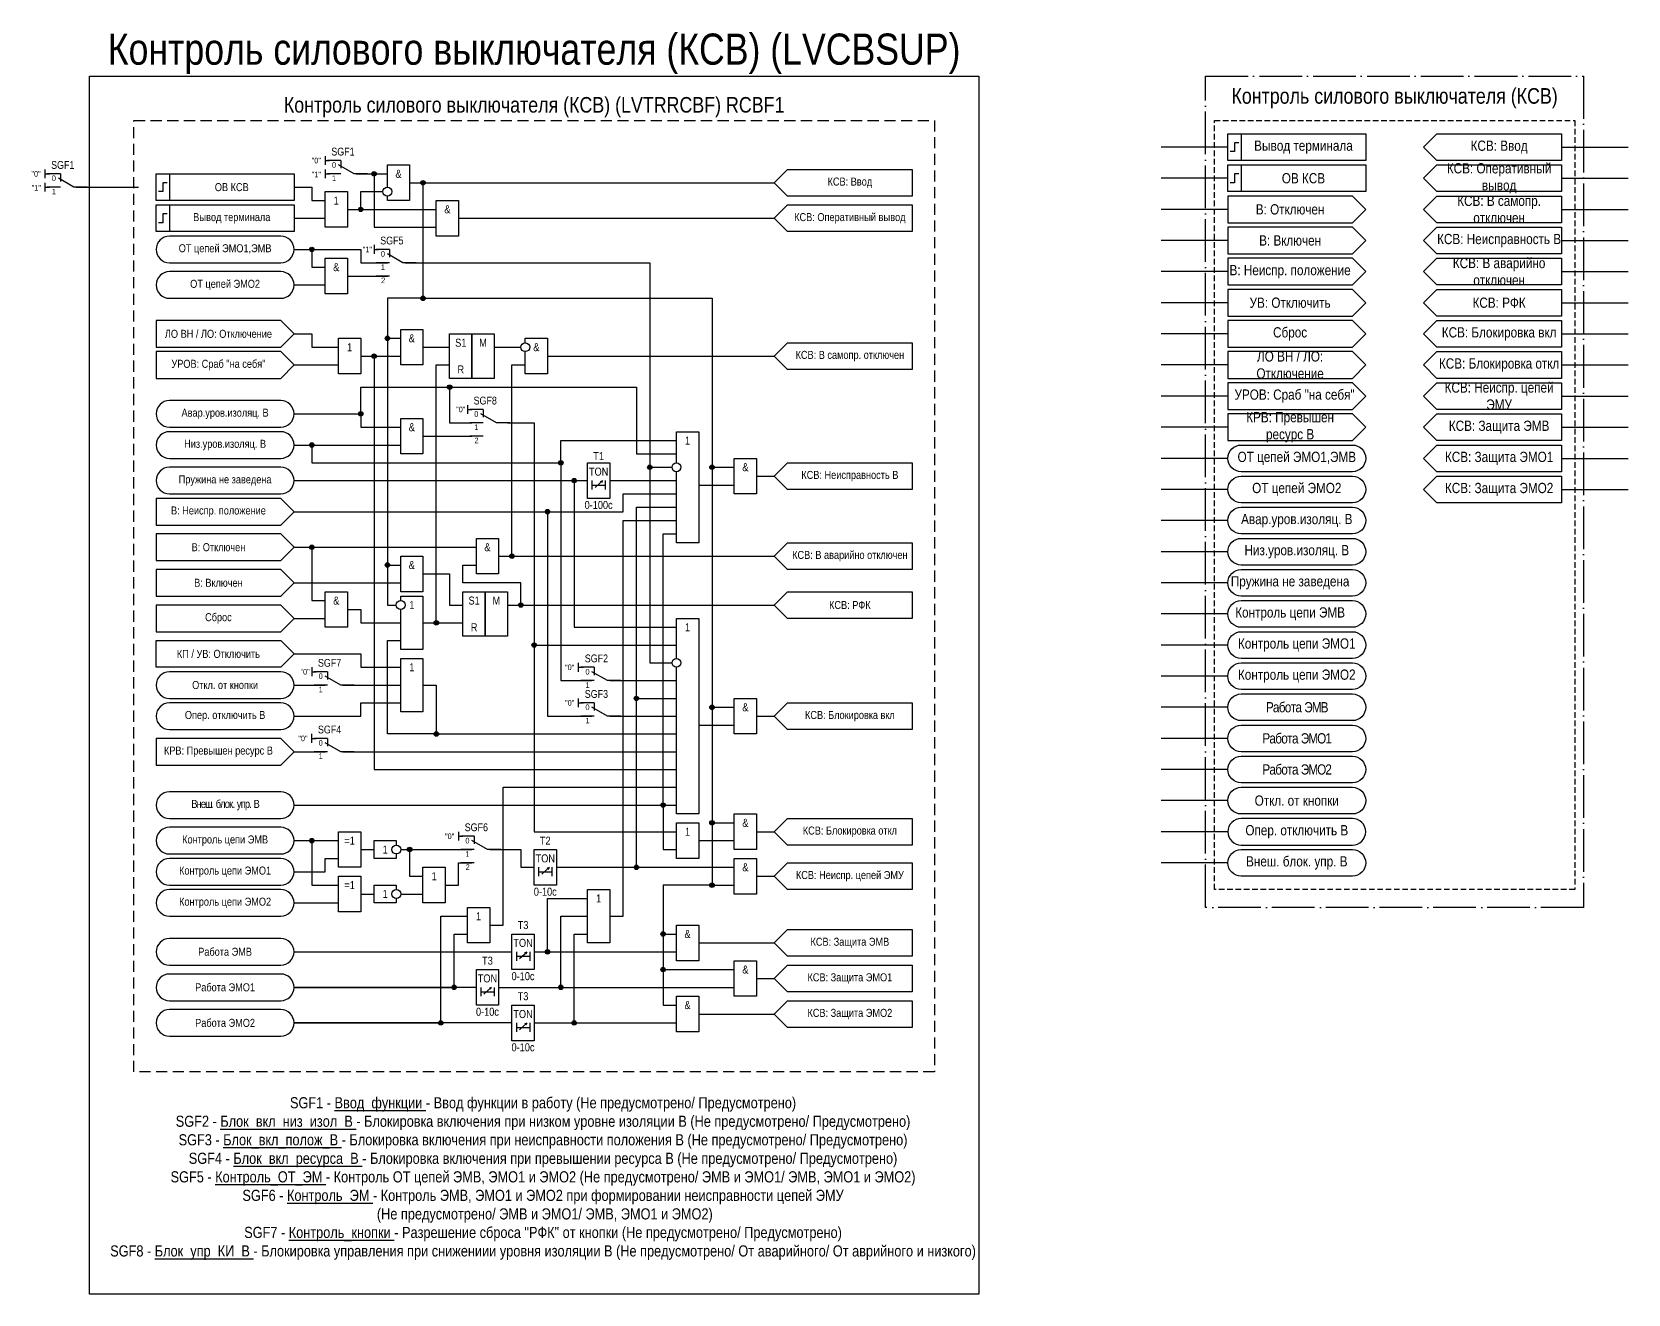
# Model space of a CAD drawing. Header units: millimetres. Extents: x -1334 to 346, y 0 to 284.
# Drawn here: x -12.9 to 346, y 0 to 283.9 of the extents above; entities that cross this region are included whole.
import ezdxf
from ezdxf.enums import TextEntityAlignment as Align

# ---------------------------------------------------------------- set-up
doc = ezdxf.new("R2010")
doc.units = ezdxf.units.MM
doc.linetypes.add('ACAD_ISO04W100', pattern=[30, 24, -3, 0, -3])
doc.linetypes.add('штриховая2', pattern=[0.375, 0.25, -0.125])
doc.layers.add('TEXT', color=7, linetype='Continuous', lineweight=25)
doc.layers.add('Основная', color=7, linetype='Continuous')
doc.styles.add('2.5_Gost_RD', font='ARIALN.TTF', dxfattribs={"height": 2.5})
doc.styles.add('3.5_Gost_RD', font='ARIALN.TTF', dxfattribs={"height": 3.5})
doc.styles.add('Вывод', font='ARIALN.TTF', dxfattribs={"height": 2.5})
doc.styles.add('Компонент', font='ARIALN.TTF', dxfattribs={"height": 3.5})

# ---------------------------------------------------------------- blocks, each defined once
blk = doc.blocks.new('Точка')
at = {"ltscale": 100}
h = blk.add_hatch(color=256, dxfattribs=at)
h.dxf.hatch_style = 1
edge = h.paths.add_edge_path()
edge.add_arc((0, 0), 0.5, 0, 360)
blk.add_circle((0, 0), 0.5, dxfattribs=at)
blk = doc.blocks.new('*U78')
at = {"layer": 'Основная', "color": 0}
blk.add_line((0, 0), (7, 4), dxfattribs=at)
at = {"layer": 'Основная', "ltscale": 0.35}
blk.add_line((6, 6), (6, 2.5), dxfattribs=at)
blk = doc.blocks.new('*U80')
at = {"layer": 'Основная', "color": 0}
for p, q in [((-3, 6), (-9, 6)), ((-3, 0), (-9, 0)), ((9, 0), (3, 0))]:
    blk.add_line(p, q, dxfattribs=at)
at = {"layer": 'Основная', "ltscale": 0.25, "xscale": -1}
blk.add_blockref('*U78', (3, 0), dxfattribs=at)
at = {"layer": 'Основная'}
for tag, height, style, p in [('В1', 2.5, 'Вывод', (-14, 6)), ('ОУ', 3.5, 'Компонент', (-2, 10)), ('В2', 2.5, 'Вывод', (-6, 4)), ('В3', 2.5, 'Вывод', (-6, -2))]:
    blk.add_attdef(tag, text='', height=height, dxfattribs=dict(at, style=style)).set_placement(p, align=Align.MIDDLE_CENTER)
blk = doc.blocks.new('*U89')
at = {"layer": 'Основная', "color": 0}
for p, q in [((-3, 6), (-9, 6)), ((-3, 0), (-9, 0)), ((9, 0), (3, 0))]:
    blk.add_line(p, q, dxfattribs=at)
at = {"layer": 'Основная', "ltscale": 0.25, "xscale": -1}
blk.add_blockref('*U78', (3, 0), dxfattribs=at)
at = {"layer": 'Основная'}
for tag, height, style, p in [('В1', 2.5, 'Вывод', (-13, 6)), ('ОУ', 3.5, 'Компонент', (-2, 10)), ('В2', 2.5, 'Вывод', (-6, 4)), ('В3', 2.5, 'Вывод', (-6, -2))]:
    blk.add_attdef(tag, text='', height=height, dxfattribs=dict(at, style=style)).set_placement(p, align=Align.MIDDLE_CENTER)

msp = doc.modelspace()

# ---------------------------------------------------------------- linework, layer by layer
at = {"ltscale": 100}
for p, q in [((303, 261), (331, 261)), ((53, 256), (53, 254)), ((53, 255), (54, 255)), ((256, 258), (241, 258)), ((331, 255), (303, 255)), ((331, 258), (346, 258)), ((53, 253), (53, 251)), ((53, 252), (54, 252)), ((303, 254), (331, 254)), ((256, 251), (241, 251)), ((331, 251), (346, 251)), ((303, 247), (331, 247)), ((256, 244), (241, 244)), ((331, 241), (303, 241)), ((331, 244), (346, 244)), ((256, 237), (241, 237)), ((303, 240), (331, 240)), ((331, 237), (346, 237)), ((64, 236), (64, 234)), ((64, 235), (65, 235)), ((331, 234), (303, 234)), ((256, 230), (241, 230)), ((331, 230), (346, 230)), ((67.5, 229), (64.5, 229)), ((331, 227), (303, 227)), ((256, 223), (241, 223)), ((331, 223), (346, 223)), ((331, 220), (303, 220)), ((256, 216), (241, 216)), ((331, 216), (346, 216)), ((331, 213), (303, 213)), ((256, 209), (241, 209)), ((331, 209), (346, 209)), ((331, 206), (303, 206)), ((256, 202), (241, 202)), ((331, 202), (346, 202)), ((85, 200), (85, 198)), ((85, 199), (86, 199)), ((331, 199), (303, 199)), ((256, 195), (241, 195)), ((331, 195), (346, 195)), ((75, 193), (86, 193)), ((88.5, 193), (85.5, 193)), ((331, 192), (303, 192)), ((256, 188), (241, 188)), ((331, 188), (346, 188)), ((331, 185), (303, 185)), ((113.7, 181.46), (115.37, 182.95)), ((115.37, 182.95), (114.85, 182.73)), ((115.37, 182.95), (115.11, 182.48)), ((117, 183), (117, 183)), ((256, 181), (241, 181)), ((331, 181), (346, 181)), ((331, 178), (303, 178)), ((256, 174), (241, 174)), ((256, 167), (241, 167)), ((256, 160), (241, 160)), ((256, 153), (241, 153)), ((256, 146), (241, 146)), ((50, 141), (50, 139)), ((50, 140), (51, 140)), ((110, 140), (110, 142)), ((110, 141), (111, 141)), ((256, 139), (241, 139)), ((110, 132), (110, 134)), ((110, 133), (111, 133)), ((256, 132), (241, 132)), ((50, 124), (50, 126)), ((50, 125), (51, 125)), ((256, 125), (241, 125)), ((256, 118), (241, 118)), ((256, 111), (241, 111)), ((83, 104), (83, 102)), ((83, 103), (84, 103)), ((256, 104), (241, 104)), ((86.5, 97), (83.5, 97)), ((256, 97), (241, 97)), ((105, 96), (105, 96)), ((123, 96), (123, 96)), ((96.7, 75.46), (98.37, 76.95)), ((98.37, 76.95), (97.85, 76.73)), ((98.37, 76.95), (98.11, 76.48)), ((100, 77), (100, 77)), ((103, 77), (103, 77)), ((82, 69), (82, 69)), ((88.7, 67.46), (90.37, 68.95)), ((90.37, 68.95), (89.85, 68.73)), ((90.37, 68.95), (90.11, 68.48)), ((92, 69), (92, 69)), ((106, 69), (106, 69)), ((79, 61), (79, 61)), ((96.7, 59.46), (98.37, 60.95)), ((98.37, 60.95), (97.85, 60.73)), ((98.37, 60.95), (98.11, 60.48)), ((100, 61), (100, 61)), ((109, 61), (109, 61))]:
    msp.add_line(p, q, dxfattribs=at)
at = {"color": 6, "ltscale": 100}
for p, q in [((-10, 253), (-10, 251)), ((-10, 252), (-9, 252)), ((-10, 250), (-10, 248)), ((-10, 249), (-9, 249))]:
    msp.add_line(p, q, dxfattribs=at)
at = {"color": 7, "ltscale": 100}
for p, q in [((101.7, 94.46), (103.37, 95.95)), ((103.37, 95.95), (102.85, 95.73)), ((103.37, 95.95), (103.11, 95.48))]:
    msp.add_line(p, q, dxfattribs=at)
at = {"color": 0, "ltscale": 100}
for p, q in [((87, 69), (46, 69)), ((95, 61), (46, 61))]:
    msp.add_line(p, q, dxfattribs=at)
at = {"color": 3, "ltscale": 100}
msp.add_lwpolyline([(0, 274), (200, 274), (200, 0), (0, 0)], close=True, dxfattribs=at)
at = {"color": 251, "linetype": 'ACAD_ISO04W100', "lineweight": 30, "ltscale": 0.4, "true_color": 0x58595b}
msp.add_lwpolyline([(251, 274), (336, 274), (336, 87), (251, 87)], close=True, dxfattribs=at)
at = {"linetype": 'штриховая2', "ltscale": 10}
msp.add_lwpolyline([(190, 50), (10, 50), (10, 264), (190, 264)], close=True, dxfattribs=at)
at = {"linetype": 'штриховая2', "ltscale": 5}
msp.add_lwpolyline([(253, 264), (334, 264), (334, 91), (253, 91)], close=True, dxfattribs=at)
at = {"ltscale": 100}
for points in [[(256, 261), (287, 261), (287, 255), (256, 255)], [(256, 261), (259, 261), (259, 255), (256, 255)], [(15, 252), (46, 252), (46, 246), (15, 246)], [(15, 252), (18, 252), (18, 246), (15, 246)], [(256, 254), (259, 254), (259, 248), (256, 248)], [(256, 254), (287, 254), (287, 248), (256, 248)], [(53, 248), (58, 248), (58, 240), (53, 240)], [(15, 245), (18, 245), (18, 239), (15, 239)], [(78, 246), (83, 246), (83, 238), (78, 238)], [(53, 233), (58, 233), (58, 225), (53, 225)], [(70, 217), (75, 217), (75, 209), (70, 209)], [(81, 216), (86, 216), (86, 206), (81, 206)], [(86, 216), (91, 216), (91, 206), (86, 206)], [(56, 215), (61, 215), (61, 207), (56, 207)], [(70, 197), (75, 197), (75, 189), (70, 189)], [(112, 187), (117, 187), (117, 179), (112, 179)], [(145, 188), (150, 188), (150, 180), (145, 180)], [(87, 170), (92, 170), (92, 162), (87, 162)], [(70, 166), (75, 166), (75, 158), (70, 158)], [(53, 158), (58, 158), (58, 150), (53, 150)], [(84, 158), (89, 158), (89, 148), (84, 148)], [(89, 158), (94, 158), (94, 148), (89, 148)], [(70, 143), (75, 143), (75, 131), (70, 131)], [(145, 134), (150, 134), (150, 126), (145, 126)], [(145, 108), (150, 108), (150, 100), (145, 100)], [(132, 106), (137, 106), (137, 98), (132, 98)], [(56, 104), (61, 104), (61, 96), (56, 96)], [(100, 100), (105, 100), (105, 92), (100, 92)], [(145, 98), (150, 98), (150, 90), (145, 90)], [(56, 94), (61, 94), (61, 86), (56, 86)], [(75, 96), (80, 96), (80, 88), (75, 88)], [(112, 91), (117, 91), (117, 79), (112, 79)], [(85, 87), (90, 87), (90, 79), (85, 79)], [(132, 83), (137, 83), (137, 75), (132, 75)], [(95, 81), (100, 81), (100, 73), (95, 73)], [(87, 73), (92, 73), (92, 65), (87, 65)], [(145, 75), (150, 75), (150, 67), (145, 67)], [(95, 65), (100, 65), (100, 57), (95, 57)], [(132, 67), (137, 67), (137, 59), (132, 59)]]:
    msp.add_lwpolyline(points, close=True, dxfattribs=at)
at = {"lineweight": 30, "ltscale": 100}
for points in [[(258.5, 259), (257.5, 259), (257.5, 257), (256.5, 257)], [(258.5, 252), (257.5, 252), (257.5, 250), (256.5, 250)], [(17.5, 250), (16.5, 250), (16.5, 248), (15.5, 248)], [(17.5, 243), (16.5, 243), (16.5, 241), (15.5, 241)]]:
    msp.add_lwpolyline(points, dxfattribs=at)
at = {"ltscale": 100}
for points in [[(300, 258), (303, 261), (331, 261), (331, 255), (303, 255), (300, 258)], [(60, 252), (67, 252)], [(60, 252), (64, 252), (64, 240), (78, 240)], [(67, 249), (67, 254), (72, 254), (72, 246), (67, 246), (67, 247)], [(300, 251), (303, 254), (331, 254), (331, 248), (303, 248), (300, 251)], [(46, 249), (50, 249), (50, 246), (53, 246)], [(58, 244), (61, 244), (61, 248), (66, 248)], [(72, 250), (75, 250), (75, 224), (67, 224), (67, 215), (70, 215)], [(72, 250), (75, 250), (75, 224), (67, 224), (67, 164), (70, 164)], [(72, 250), (75, 250), (75, 224), (67, 224), (67, 155), (69, 155)], [(72, 250), (154, 250)], [(72, 250), (75, 250), (75, 224), (140, 224), (140, 186), (145, 186)], [(72, 250), (75, 250), (75, 224), (140, 224), (140, 132), (145, 132)], [(72, 250), (75, 250), (75, 224), (140, 224), (140, 106), (145, 106)], [(72, 250), (75, 250), (75, 224), (140, 224), (140, 92), (145, 92)], [(72, 250), (75, 250), (75, 224), (140, 224), (140, 92), (129, 92), (129, 81), (132, 81)], [(72, 250), (75, 250), (75, 224), (140, 224), (140, 92), (129, 92), (129, 65), (132, 65)], [(72, 250), (75, 250), (75, 224), (140, 224), (140, 92), (129, 92), (129, 73), (145, 73)], [(300, 244), (303, 247), (331, 247), (331, 241), (303, 241), (300, 244)], [(58, 244), (78, 244)], [(83, 242), (154, 242)], [(300, 237), (303, 240), (331, 240), (331, 234), (303, 234), (300, 237)], [(71, 232), (126, 232), (126, 186), (131, 186)], [(71, 232), (126, 232), (126, 142), (131, 142)], [(300, 230), (303, 233), (331, 233), (331, 227), (303, 227), (300, 230)], [(58, 229), (67, 229)], [(300, 223), (303, 226), (331, 226), (331, 220), (303, 220), (300, 223)], [(300, 216), (303, 219), (331, 219), (331, 213), (303, 213), (300, 216)], [(75, 213), (81, 213)], [(91, 213), (97, 213)], [(98, 214), (98, 215), (103, 215), (103, 207), (98, 207), (98, 212)], [(300, 209), (303, 212), (331, 212), (331, 206), (303, 206), (300, 209)], [(61, 211), (70, 211)], [(61, 211), (64, 211), (64, 118), (132, 118)], [(75, 151), (78, 151), (78, 209), (81, 209)], [(92, 166), (95, 166), (95, 209), (98, 209)], [(103, 211), (154, 211)], [(300, 202), (303, 205), (331, 205), (331, 199), (303, 199), (300, 202)], [(81, 204), (81, 196), (86, 196)], [(300, 195), (303, 198), (331, 198), (331, 192), (303, 192), (300, 195)], [(94, 196), (100, 196), (100, 146), (132, 146)], [(94, 196), (100, 196), (100, 104), (132, 104)], [(132, 187), (132, 194), (137, 194), (137, 169), (132, 169), (132, 185)], [(58, 191), (70, 191)], [(300, 188), (303, 191), (331, 191), (331, 185), (303, 185), (300, 188)], [(150, 184), (154, 184)], [(300, 181), (303, 184), (331, 184), (331, 178), (303, 178), (300, 181)], [(113, 183), (113, 181)], [(113, 182), (116, 182)], [(116, 183), (116, 181)], [(117, 183), (132, 183)], [(137, 182), (145, 182)], [(105, 96), (123, 96), (123, 177), (132, 177)], [(117, 85), (120, 85), (120, 174), (132, 174)], [(92, 166), (154, 166)], [(75, 162), (81, 162), (81, 155), (84, 155)], [(94, 155), (97, 155), (97, 160), (84, 160), (84, 164), (87, 164)], [(70, 156), (70, 157), (75, 157), (75, 145), (70, 145), (70, 154)], [(94, 155), (154, 155)], [(58, 154), (61, 154), (61, 151), (70, 151)], [(75, 151), (84, 151)], [(132, 143), (132, 152), (137, 152), (137, 108), (132, 108), (132, 141)], [(75, 137), (78, 137), (78, 126), (67, 126), (67, 147), (70, 147)], [(57, 137), (70, 137)], [(75, 137), (78, 137), (78, 126), (132, 126)], [(117, 138), (132, 138)], [(105, 96), (123, 96), (123, 134), (132, 134)], [(117, 130), (132, 130)], [(150, 130), (154, 130)], [(137, 128), (145, 128)], [(57, 122), (132, 122)], [(90, 83), (93, 83), (93, 114), (132, 114)], [(69, 99), (69, 98), (64, 98), (64, 102), (69, 102), (69, 101)], [(137, 102), (145, 102)], [(150, 104), (154, 104)], [(61, 100), (64, 100)], [(70, 100), (86, 100)], [(70, 100), (72, 100), (72, 94), (75, 94)], [(80, 92), (83, 92), (83, 97), (86, 97)], [(90, 100), (97, 100), (97, 96), (100, 96)], [(101, 96), (101, 94)], [(101, 95), (104, 95)], [(104, 96), (104, 94)], [(105, 96), (145, 96)], [(150, 94), (154, 94)], [(61, 90), (64, 90)], [(69, 89), (69, 88), (64, 88), (64, 92), (69, 92), (69, 91)], [(70, 90), (75, 90)], [(100, 77), (103, 77), (103, 89), (112, 89)], [(92, 69), (106, 69), (106, 85), (112, 85)], [(100, 61), (109, 61), (109, 81), (112, 81)], [(137, 79), (154, 79)], [(96, 77), (96, 75)], [(96, 76), (99, 76)], [(99, 77), (99, 75)], [(100, 77), (132, 77)], [(88, 69), (88, 67)], [(91, 69), (91, 67)], [(92, 69), (145, 69)], [(150, 71), (154, 71)], [(88, 68), (91, 68)], [(137, 63), (154, 63)], [(96, 61), (96, 59)], [(96, 60), (99, 60)], [(99, 61), (99, 59)], [(100, 61), (132, 61)]]:
    msp.add_lwpolyline(points, dxfattribs=at)
at = {"color": 0, "ltscale": 100}
for points in [[(154, 250), (157, 253), (185, 253), (185, 247), (157, 247), (154, 250)], [(154, 242), (157, 245), (185, 245), (185, 239), (157, 239), (154, 242)], [(46, 242), (53, 242)], [(46, 235), (50, 235), (50, 231), (53, 231)], [(46, 235), (61, 235), (61, 232), (67, 232)], [(46, 227), (53, 227)], [(46, 216), (50, 216), (50, 213), (56, 213)], [(185, 208), (157, 208), (154, 211), (157, 214), (185, 214), (185, 208), (157, 208), (154, 211), (157, 214), (185, 214)], [(46, 209), (56, 209)], [(46, 198), (61, 198), (61, 204), (123, 204), (123, 189), (132, 189)], [(46, 198), (61, 198), (61, 195), (70, 195)], [(46, 191), (50, 191), (50, 187), (106, 187), (106, 192), (132, 192)], [(46, 191), (70, 191)], [(46, 191), (50, 191), (50, 187), (106, 187), (106, 138), (113, 138)], [(185, 181), (157, 181), (154, 184), (157, 187), (185, 187), (185, 181), (157, 181), (154, 184), (157, 187), (185, 187)], [(46, 183), (112, 183)], [(46, 183), (109, 183), (109, 150), (132, 150)], [(46, 176), (120, 176), (120, 180), (132, 180)], [(46, 176), (103, 176), (103, 130), (113, 130)], [(46, 110), (129, 110), (129, 171), (132, 171)], [(185, 163), (157, 163), (154, 166), (157, 169), (185, 169), (185, 163), (157, 163), (154, 166), (157, 169), (185, 169)], [(46, 168), (50, 168), (50, 156), (53, 156)], [(46, 168), (87, 168)], [(46, 160), (70, 160)], [(185, 152), (157, 152), (154, 155), (157, 158), (185, 158), (185, 152), (157, 152), (154, 155), (157, 158), (185, 158)], [(46, 152), (53, 152)], [(46, 144), (61, 144), (61, 141), (70, 141)], [(46, 137), (53, 137)], [(46, 130), (61, 130), (61, 133), (70, 133)], [(185, 127), (157, 127), (154, 130), (157, 133), (185, 133), (185, 127), (157, 127), (154, 130), (157, 133), (185, 133)], [(46, 122), (53, 122)], [(46, 110), (132, 110)], [(46, 110), (129, 110), (129, 100), (132, 100)], [(185, 101), (157, 101), (154, 104), (157, 107), (185, 107), (185, 101), (157, 101), (154, 104), (157, 107), (185, 107)], [(46, 102), (56, 102)], [(46, 102), (50, 102), (50, 92), (56, 92)], [(46, 95), (53, 95), (53, 98), (56, 98)], [(185, 91), (157, 91), (154, 94), (157, 97), (185, 97), (185, 91), (157, 91), (154, 94), (157, 97), (185, 97)], [(46, 88), (56, 88)], [(46, 61), (79, 61), (79, 85), (85, 85)], [(46, 69), (82, 69), (82, 81), (85, 81)], [(185, 76), (157, 76), (154, 79), (157, 82), (185, 82), (185, 76), (157, 76), (154, 79), (157, 82), (185, 82)], [(46, 77), (95, 77)], [(185, 68), (157, 68), (154, 71), (157, 74), (185, 74), (185, 68), (157, 68), (154, 71), (157, 74), (185, 74)], [(185, 60), (157, 60), (154, 63), (157, 66), (185, 66), (185, 60), (157, 60), (154, 63), (157, 66), (185, 66)]]:
    msp.add_lwpolyline(points, dxfattribs=at)
at = {"color": 6, "ltscale": 100}
msp.add_lwpolyline([(-3, 249), (11, 249)], dxfattribs=at)
at = {"color": 0, "ltscale": 100}
for points in [[(15, 245), (46, 245), (46, 239), (15, 239)], [(15, 219), (15, 213), (43, 213), (46, 216), (43, 219)], [(15, 212), (15, 206), (43, 206), (46, 209), (43, 212)], [(15, 179), (15, 173), (43, 173), (46, 176), (43, 179)], [(15, 171), (15, 165), (43, 165), (46, 168), (43, 171)], [(15, 163), (15, 157), (43, 157), (46, 160), (43, 163)], [(15, 155), (15, 149), (43, 149), (46, 152), (43, 155)], [(15, 147), (43, 147), (46, 144), (43, 141), (15, 141)], [(15, 125), (15, 119), (43, 119), (46, 122), (43, 125)]]:
    msp.add_lwpolyline(points, close=True, dxfattribs=at)
for points in [[(18, 232), (43, 232, 1), (43, 238), (18, 238, 1)], [(18, 224), (43, 224, 1), (43, 230), (18, 230, 1)], [(18, 195), (43, 195, 1), (43, 201), (18, 201, 1)], [(18, 188), (43, 188, 1), (43, 194), (18, 194, 1)], [(18, 180), (43, 180, 1), (43, 186), (18, 186, 1)], [(18, 134), (43, 134, 1), (43, 140), (18, 140, 1)], [(18, 127), (43, 127, 1), (43, 133), (18, 133, 1)], [(18, 107), (43, 107, 1), (43, 113), (18, 113, 1)], [(18, 99), (43, 99, 1), (43, 105), (18, 105, 1)], [(18, 92), (43, 92, 1), (43, 98), (18, 98, 1)], [(18, 85), (43, 85, 1), (43, 91), (18, 91, 1)], [(18, 74), (43, 74, 1), (43, 80), (18, 80, 1)], [(18, 66), (43, 66, 1), (43, 72), (18, 72, 1)], [(18, 58), (43, 58, 1), (43, 64), (18, 64, 1)]]:
    msp.add_lwpolyline(points, format="xyb", close=True, dxfattribs=at)
at = {"ltscale": 100}
for points in [[(259, 185, -1), (259, 191), (284, 191, -1), (284, 185)], [(259, 178, -1), (259, 184), (284, 184, -1), (284, 178)], [(259, 171, -1), (259, 177), (284, 177, -1), (284, 171)], [(259, 164, -1), (259, 170), (284, 170, -1), (284, 164)], [(259, 157, -1), (259, 163), (284, 163, -1), (284, 157)], [(259, 150, -1), (259, 156), (284, 156, -1), (284, 150)], [(259, 143, -1), (259, 149), (284, 149, -1), (284, 143)], [(259, 136, -1), (259, 142), (284, 142, -1), (284, 136)], [(259, 129, -1), (259, 135), (284, 135, -1), (284, 129)], [(259, 122, -1), (259, 128), (284, 128, -1), (284, 122)], [(259, 115, -1), (259, 121), (284, 121, -1), (284, 115)], [(259, 108, -1), (259, 114), (284, 114, -1), (284, 108)], [(259, 101), (284, 101, 1), (284, 107), (259, 107, 1)], [(259, 94, -1), (259, 100), (284, 100, -1), (284, 94)]]:
    msp.add_lwpolyline(points, format="xyb", close=True, dxfattribs=at)
for centre in [(67, 248), (98, 213), (69, 100), (69, 90)]:
    msp.add_circle(centre, 1)
for centre in [(132, 186), (70, 155), (132, 142)]:
    msp.add_circle(centre, 1, dxfattribs=at)
at = {"layer": 'TEXT', "ltscale": 100}
for points in [[(256, 247), (256, 241), (284, 241), (287, 244), (284, 247)], [(256, 240), (256, 234), (284, 234), (287, 237), (284, 240)], [(256, 233), (256, 227), (284, 227), (287, 230), (284, 233)], [(256, 226), (256, 220), (284, 220), (287, 223), (284, 226)], [(256, 219), (256, 213), (284, 213), (287, 216), (284, 219)], [(256, 212), (256, 206), (284, 206), (287, 209), (284, 212)], [(256, 205), (256, 199), (284, 199), (287, 202), (284, 205)], [(256, 198), (256, 192), (284, 192), (287, 195), (284, 198)]]:
    msp.add_lwpolyline(points, close=True, dxfattribs=at)

# ---------------------------------------------------------------- block references
at = {"ltscale": 100}
for p in [(64, 252), (75, 250), (61, 244), (50, 235), (75, 224), (67, 215), (64, 211), (81, 204), (61, 198), (50, 191), (106, 187), (109, 183), (126, 186), (140, 186), (103, 176), (50, 168), (95, 166), (67, 164), (97, 155), (78, 151), (100, 146), (123, 134), (140, 132), (78, 126), (129, 110), (140, 106), (50, 102), (72, 100), (123, 96), (140, 92), (129, 81), (103, 77), (129, 73), (82, 69), (106, 69), (79, 61), (109, 61)]:
    msp.add_blockref('Точка', p, dxfattribs=at)
at = {"color": 0, "ltscale": 100, "xscale": 0.5, "yscale": 0.5, "zscale": 0.5}
msp.add_blockref('*U80', (55, 122), dxfattribs=at).add_auto_attribs({'ОУ': 'SGF4', 'В1': '"0"', 'В2': '0', 'В3': '1'})
at = {"layer": 'Основная', "color": 6, "ltscale": 0.25, "xscale": 0.5, "yscale": 0.5, "zscale": 0.5}
msp.add_blockref('*U80', (-5, 249), dxfattribs=at).add_auto_attribs({'ОУ': 'SGF1', 'В1': '"0"', 'В2': '0', 'В3': '1'})
at = {"layer": 'Основная', "ltscale": 0.25, "xscale": 0.5, "yscale": 0.5, "zscale": 0.5}
for name, p, values in [('*U80', (58, 252), {'ОУ': 'SGF1', 'В1': '"0"', 'В2': '0', 'В3': '1'}), ('*U89', (69, 232), {'ОУ': 'SGF5', 'В1': '"1"', 'В2': '0', 'В3': '1'}), ('*U89', (90, 196), {'ОУ': 'SGF8', 'В1': '"0"', 'В2': '0', 'В3': '1'}), ('*U80', (115, 138), {'ОУ': 'SGF2', 'В1': '"0"', 'В2': '0', 'В3': '1'}), ('*U89', (55, 137), {'ОУ': 'SGF7', 'В1': '"0"', 'В2': '0', 'В3': '1'}), ('*U80', (115, 130), {'ОУ': 'SGF3', 'В1': '"0"', 'В2': '0', 'В3': '1'}), ('*U80', (88, 100), {'ОУ': 'SGF6', 'В1': '"0"', 'В2': '0', 'В3': '1'})]:
    msp.add_blockref(name, p, dxfattribs=at).add_auto_attribs(values)

# ---------------------------------------------------------------- texts
at = {"ltscale": 100, "attachment_point": 5}
for s, insert, char_height, width, style in [('{\\C3;Контроль силового выключателя (КСВ) (LVCBSUP)}', (100, 279), 7, 200, '3.5_Gost_RD'), ('КСВ: Ввод', (317, 258), 2.3, 28, '2.5_Gost_RD'), ('&', (69.5, 252), 1.8, 5, '2.5_Gost_RD'), ('КСВ: Оперативный вывод', (317, 251), 2.3, 28, '2.5_Gost_RD'), ('1', (55.5, 246), 1.8, 5, '2.5_Gost_RD'), ('&', (80.5, 244), 1.8, 5, '2.5_Gost_RD'), ('КСВ: В самопр. отключен', (317, 244), 2.3, 28, '2.5_Gost_RD'), ('КСВ: Неисправность В', (317, 237), 2.3, 28, '2.5_Gost_RD'), ('&', (55.5, 231), 1.8, 5, '2.5_Gost_RD'), ('КСВ: В аварийно отключен', (317, 230), 2.3, 28, '2.5_Gost_RD'), ('КСВ: РФК', (317, 223), 2.3, 28, '2.5_Gost_RD'), ('&', (72.5, 215), 1.8, 5, '2.5_Gost_RD'), ('КСВ: Блокировка вкл', (317, 216), 2.3, 28, '2.5_Gost_RD'), ('1', (58.5, 213), 1.8, 5, '2.5_Gost_RD'), ('S1', (83.5, 214), 1.8, 5, '2.5_Gost_RD'), ('М', (88.5, 214), 1.8, 5, '2.5_Gost_RD'), ('&', (100.5, 213), 1.8, 5, '2.5_Gost_RD'), ('ЛО ВН / ЛО: Отключение', (270, 209), 2.3, 28, '2.5_Gost_RD'), ('R', (83.5, 208), 1.8, 5, '2.5_Gost_RD'), ('КСВ: Блокировка откл', (317, 209), 2.3, 28, '2.5_Gost_RD'), ('КСВ: Неиспр. цепей ЭМУ', (317, 202), 2.3, 28, '2.5_Gost_RD'), ('УРОВ: Сраб "на себя"', (271, 202), 2.3, 28, '2.5_Gost_RD'), ('&', (72.5, 195), 1.8, 5, '2.5_Gost_RD'), ('КСВ: Защита ЭМВ', (317, 195), 2.3, 28, '2.5_Gost_RD'), ('1', (134.5, 192), 1.8, 5, '2.5_Gost_RD'), ('T1', (114.5, 188.5), 1.8, 5, '2.5_Gost_RD'), ('&', (147.5, 186), 1.8, 5, '2.5_Gost_RD'), ('КСВ: Защита ЭМО1', (317, 188), 2.3, 28, '2.5_Gost_RD'), ('TON', (114.5, 185), 1.8, 5, '2.5_Gost_RD'), ('\\pt16.1;КСВ: Защита ЭМО2', (317, 181), 2.3, 28, '2.5_Gost_RD'), ('0-100с', (114.5, 177.5), 1.8, 5, '2.5_Gost_RD'), ('&', (89.5, 168), 1.8, 5, '2.5_Gost_RD'), ('&', (72.5, 164), 1.8, 5, '2.5_Gost_RD'), ('&', (55.5, 156), 1.8, 5, '2.5_Gost_RD'), ('1', (72.5, 155), 1.8, 5, '2.5_Gost_RD'), ('S1', (86.5, 156), 1.8, 5, '2.5_Gost_RD'), ('М', (91.5, 156), 1.8, 5, '2.5_Gost_RD'), ('R', (86.5, 150), 1.8, 5, '2.5_Gost_RD'), ('1', (134.5, 150), 1.8, 5, '2.5_Gost_RD'), ('1', (72.5, 141), 1.8, 5, '2.5_Gost_RD'), ('&', (147.5, 132), 1.8, 5, '2.5_Gost_RD'), ('1', (134.5, 104), 1.8, 5, '2.5_Gost_RD'), ('&', (147.5, 106), 1.8, 5, '2.5_Gost_RD'), ('Опер. отключить В', (271.5, 104), 2.3, 31, '2.5_Gost_RD'), ('=1', (58.5, 102), 1.8, 5, '2.5_Gost_RD'), ('1', (66.5, 100), 1.8, 5, '2.5_Gost_RD'), ('T2', (102.5, 102), 1.8, 5, '2.5_Gost_RD'), ('TON', (102.5, 98), 1.8, 5, '2.5_Gost_RD'), ('&', (147.5, 96), 1.8, 5, '2.5_Gost_RD'), ('Внеш. блок. упр. В', (271.5, 97), 2.3, 31, '2.5_Gost_RD'), ('1', (77.5, 94), 1.8, 5, '2.5_Gost_RD'), ('=1', (58.5, 92), 1.8, 5, '2.5_Gost_RD'), ('1', (66.5, 90), 1.8, 5, '2.5_Gost_RD'), ('0-10с', (102.5, 90.5), 1.8, 5, '2.5_Gost_RD'), ('1', (114.5, 89), 1.8, 5, '2.5_Gost_RD'), ('1', (87.5, 85), 1.8, 5, '2.5_Gost_RD'), ('T3', (97.5, 83), 1.8, 5, '2.5_Gost_RD'), ('TON', (97.5, 79), 1.8, 5, '2.5_Gost_RD'), ('&', (134.5, 81), 1.8, 5, '2.5_Gost_RD'), ('T3', (89.5, 75), 1.8, 5, '2.5_Gost_RD'), ('TON', (89.5, 71), 1.8, 5, '2.5_Gost_RD'), ('0-10с', (97.5, 71.5), 1.8, 5, '2.5_Gost_RD'), ('&', (147.5, 73), 1.8, 5, '2.5_Gost_RD'), ('T3', (97.5, 67), 1.8, 5, '2.5_Gost_RD'), ('&', (134.5, 65), 1.8, 5, '2.5_Gost_RD'), ('0-10с', (89.5, 63.5), 1.8, 5, '2.5_Gost_RD'), ('TON', (97.5, 63), 1.8, 5, '2.5_Gost_RD'), ('0-10с', (97.5, 55.5), 1.8, 5, '2.5_Gost_RD')]:
    msp.add_mtext(s, dxfattribs=dict(at, insert=insert, char_height=char_height, width=width, style=style))
at = {"color": 30, "ltscale": 100, "attachment_point": 5, "style": '3.5_Gost_RD'}
for s, insert, char_height, width in [('Контроль силового выключателя (КСВ) (LVTRRCBF) {\\C6;RCBF1}', (100, 267), 3.5, 180), ('SGF1 - {\\LВвод_функции} - Ввод функции в работу (Не предусмотрено/ Предусмотрено)\\PSGF2 - {\\LБлок_вкл_низ_изол_В} - Блокировка включения при низком уровне изоляции В (Не предусмотрено/ Предусмотрено)\\PSGF3 - {\\LБлок_вкл_полож_В} - Блокировка включения при неисправности положения В (Не предусмотрено/ Предусмотрено)\\PSGF4 - {\\LБлок_вкл_ресурса_В} - Блокировка включения при превышении ресурса В (Не предусмотрено/ Предусмотрено)\\PSGF5 - {\\LКонтроль_ОТ_ЭМ} - Контроль ОТ цепей ЭМВ, ЭМО1 и ЭМО2 (Не предусмотрено/ ЭМВ и ЭМО1/ ЭМВ, ЭМО1 и ЭМО2)\\PSGF6 - {\\LКонтроль_ЭМ} - Контроль ЭМВ, ЭМО1 и ЭМО2 при формировании^Iнеисправности цепей ЭМУ \\P^I(Не предусмотрено/ ЭМВ и ЭМО1/ ЭМВ, ЭМО1 и ЭМО2)\\PSGF7 - {\\LКонтроль_кнопки} - Разрешение сброса "РФК" от кнопки (Не предусмотрено/ Предусмотрено)\\PSGF8 - {\\LБлок_упр_КИ_В} - Блокировка управления при снижениии уровня изоляции В (Не предусмотрено/ От аварийного/ От аврийного и низкого)', (102, 26), 2.5, 195)]:
    msp.add_mtext(s, dxfattribs=dict(at, insert=insert, char_height=char_height, width=width))
at = {"color": 30, "ltscale": 100, "true_color": 0xef8637, "insert": (293.5, 269), "char_height": 3.5, "width": 85, "attachment_point": 5, "style": '3.5_Gost_RD'}
msp.add_mtext('Контроль силового выключателя (КСВ)', dxfattribs=at)
at = {"ltscale": 100, "char_height": 1.25, "attachment_point": 1, "style": '3.5_Gost_RD'}
for s, insert in [('"1"', (50, 252.5)), ('2', (65.59, 228.66)), ('2', (86.59, 192.66)), ('2', (84.59, 96.66))]:
    msp.add_mtext_dynamic_manual_height_columns(s, width=2, gutter_width=17.5, heights=[0], dxfattribs=dict(at, insert=insert))
at = {"color": 0, "ltscale": 100, "width": 28, "attachment_point": 5, "style": '2.5_Gost_RD'}
for s, insert, char_height in [('{\\C256;ОВ КСВ}', (273, 251), 2.3), ('{\\C256;ОВ КСВ}', (32, 249), 1.8), ('КСВ: Ввод', (171, 250), 1.8), ('{\\C256;Вывод терминала}', (32, 242), 1.8), ('КСВ: Оперативный вывод', (171, 242), 1.8), ('ОТ цепей ЭМО1,ЭМВ', (30.5, 235), 1.8), ('ОТ цепей ЭМО2', (30.5, 227), 1.8), ('ЛО ВН / ЛО: Отключение', (29, 216), 1.8), ('КСВ: В самопр. отключен', (171, 211), 1.8), ('УРОВ: Сраб "на себя"', (29, 209), 1.8), ('{\\C256;Авар.уров.изоляц. В}', (30.5, 198), 1.8), ('{\\C256;Низ.уров.изоляц. В}', (30.5, 191), 1.8), ('{\\C256;Пружина не заведена}', (30.5, 183), 1.8), ('КСВ: Неисправность В', (171, 184), 1.8), ('В: Неиспр. положение', (29, 176), 1.8), ('В: Отключен', (29, 168), 1.8), ('КСВ: В аварийно отключен', (171, 166), 1.8), ('В: Включен', (29, 160), 1.8), ('КСВ: РФК', (171, 155), 1.8), ('{\\C256;Сброс}', (29, 152), 1.8), ('КП / УВ: Отключить', (29, 144), 1.8), ('Откл. от кнопки', (30.5, 137), 1.8), ('Опер. отключить В', (30.5, 130), 1.8), ('КСВ: Блокировка вкл', (171, 130), 1.8), ('КРВ: Превышен ресурс В', (29, 122), 1.8), ('{\\T0.85;Внеш. блок. упр. В}', (30.5, 110), 1.8), ('КСВ: Блокировка откл', (171, 104), 1.8), ('{\\C256;Контроль цепи ЭМВ}', (30.5, 102), 1.8), ('{\\C256;Контроль цепи ЭМО1}', (30.5, 95), 1.8), ('КСВ: Неиспр. цепей ЭМУ', (171, 94), 1.8), ('{\\C256;Контроль цепи ЭМО2}', (30.5, 88), 1.8), ('КСВ: Защита ЭМВ', (171, 79), 1.8), ('Работа ЭМВ', (30.5, 77), 1.8), ('КСВ: Защита ЭМО1', (171, 71), 1.8), ('{\\C256;Работа ЭМО1}', (30.5, 69), 1.8), ('{\\C256;Работа ЭМО2}', (30.5, 61), 1.8), ('КСВ: Защита ЭМО2', (171, 63), 1.8)]:
    msp.add_mtext(s, dxfattribs=dict(at, insert=insert, char_height=char_height))
at = {"color": 6, "ltscale": 100, "insert": (-13, 249.5), "char_height": 1.25, "attachment_point": 1, "style": '3.5_Gost_RD'}
msp.add_mtext_dynamic_manual_height_columns('"1"', width=2, gutter_width=17.5, heights=[0], dxfattribs=at)
at = {"layer": 'TEXT', "color": 0, "ltscale": 100, "char_height": 2.3, "attachment_point": 5, "style": '2.5_Gost_RD'}
for s, insert, width in [('{\\C256;Вывод терминала}', (273, 258), 28), ('{\\C256;Контроль цепи ЭМО1}', (271.5, 146), 31)]:
    msp.add_mtext(s, dxfattribs=dict(at, insert=insert, width=width))
at = {"layer": 'TEXT', "ltscale": 100, "char_height": 2.3, "attachment_point": 5, "style": '2.5_Gost_RD'}
for s, insert, width in [('В: Отключен', (270, 244), 28), ('В: Включен', (270, 237), 28), ('В: Неиспр. положение', (270, 230), 28), ('УВ: Отключить', (270, 223), 28), ('Сброс', (270, 216), 28), ('КРВ: Превышен ресурс В', (270, 195), 28), ('ОТ цепей ЭМО1,ЭМВ', (271.5, 188), 31), ('ОТ цепей ЭМО2', (271.5, 181), 31), ('Авар.уров.изоляц. В', (271.5, 174), 31), ('Низ.уров.изоляц. В', (271.5, 167), 31), ('Пружина не заведена', (270, 160), 28), ('Контроль цепи ЭМВ', (270, 153), 28), ('Контроль цепи ЭМО2', (271.5, 139), 31), ('{\\T0.9;Работа ЭМВ}', (271.5, 132), 31), ('{\\T0.9;Работа ЭМО1}', (271.5, 125), 31), ('{\\T0.9;Работа ЭМО2}', (271.5, 118), 31), ('Откл. от кнопки', (271.5, 111), 31)]:
    msp.add_mtext(s, dxfattribs=dict(at, insert=insert, width=width))

doc.saveas('drawing.dxf')
